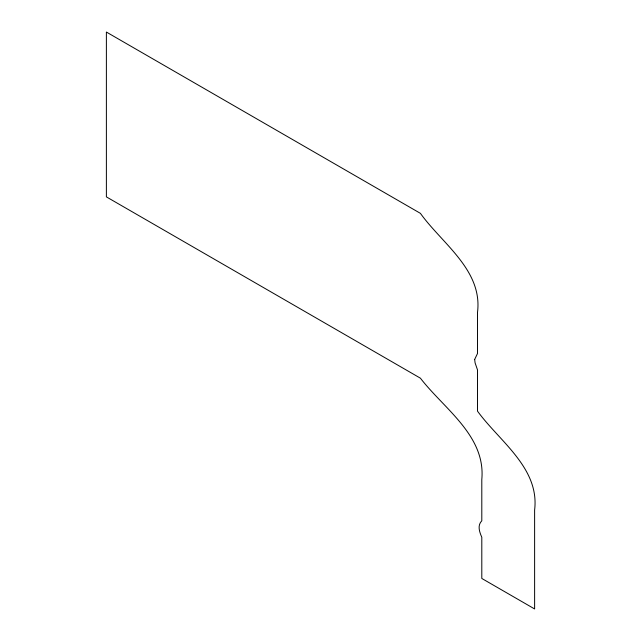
<?xml version="1.0" encoding="UTF-8"?>
<svg xmlns="http://www.w3.org/2000/svg" width="641" height="641" viewBox="0 0 641 641"><rect width="100%" height="100%" fill="white"/><g stroke="black" fill="none" stroke-linecap="round" stroke-linejoin="round"><path stroke-width="0.96" d="M474.669 359.441L475.101 362.918L477.521 369.945L477.521 411.153C499.339 441.304 539.722 467.938 534.618 510.052L534.618 608.95L481.8 578.454L481.8 537.246C479.492 532.022 477.144 525.508 481.8 520.764L481.8 479.556C485.902 435.736 444.013 408.886 420.424 378.19L106.382 196.875L106.382 32.05L420.424 213.357C441.978 243.54 482.753 270.117 477.521 312.255L477.521 353.463L474.669 359.441"/></g></svg>
